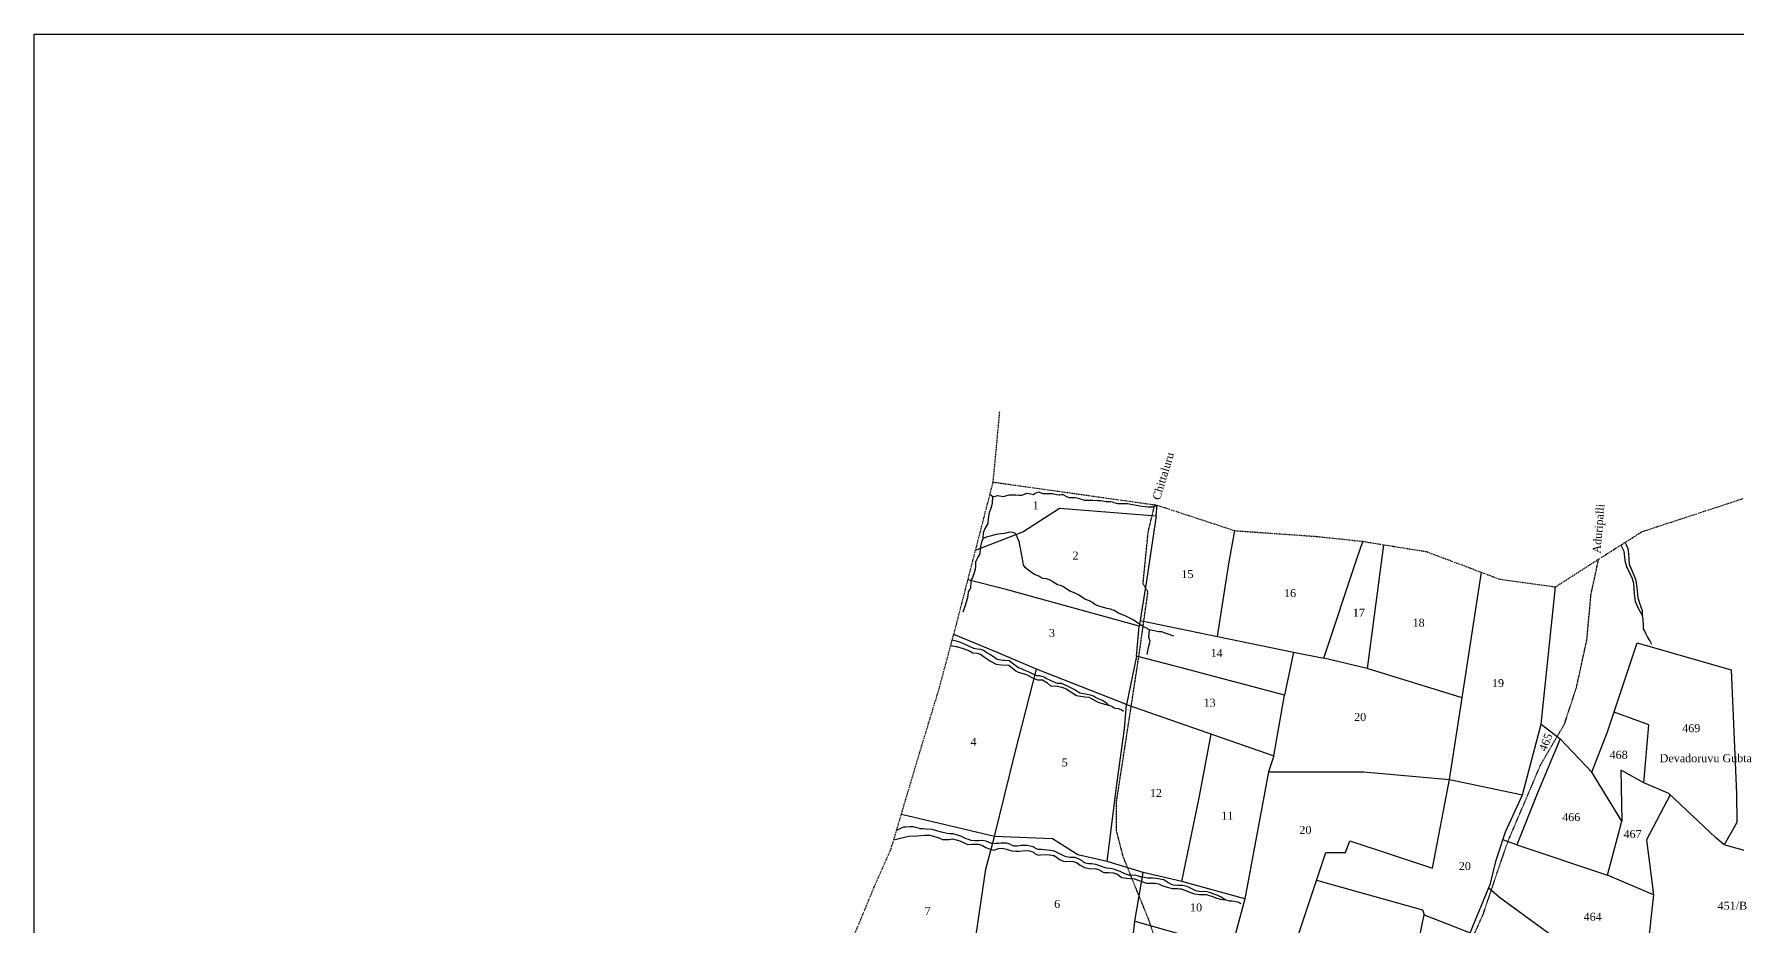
# Model space of a CAD drawing. Header units: millimetres. Extents: x 523 to 2125, y -761 to 972.
# Drawn here: x 523 to 1162, y 637 to 972 of the extents above; entities that cross this region are included whole.
import ezdxf

# ---------------------------------------------------------------- set-up
doc = ezdxf.new("R2010")
doc.units = ezdxf.units.MM
doc.header["$MEASUREMENT"] = 0
doc.linetypes.add('ACAD_ISO07W100', pattern=[3, 0, -3])
doc.linetypes.add('BORDER', pattern=[1.75, 0.5, -0.25, 0.5, -0.25, 0, -0.25])
doc.layers.add('FOOTPATH', color=150, linetype='ACAD_ISO07W100', lineweight=30)
doc.layers.add('VILL_BOUNDARY', color=6, linetype='BORDER', lineweight=30)
doc.layers.add('NALA', color=4, linetype='Continuous')
doc.layers.add('SURVEY_BND', color=7, linetype='Continuous')
doc.styles.get("Standard").update_dxf_attribs({"font": 'TIMES.TTF'})

msp = doc.modelspace()

# ---------------------------------------------------------------- linework, layer by layer
at = {"lineweight": 30}
msp.add_lwpolyline([(523.41, 971.99), (2125.4, 971.99), (2125.4, -760.56), (523.41, -760.56)], close=True, dxfattribs=at)
at = {"layer": 'FOOTPATH', "ltscale": 0.002}
for points in [[(947.19, 621.3), (941.34, 639.63), (931.65, 663.53), (929.14, 673.28), (929.14, 684.29), (933.23, 710.78), (937.49, 738.6), (940.92, 762.91), (939.08, 765.91), (941, 785.3), (943.46, 795.49)], [(1060.13, 627.72), (1066.62, 642.06), (1071.95, 657.95), (1075.87, 669.34), (1084.82, 690.26), (1088.03, 697.89), (1097.08, 713.34), (1101.57, 727.2), (1105.44, 744.98), (1106.98, 761.92), (1109.84, 775.08)]]:
    msp.add_lwpolyline(points, dxfattribs=at)
at = {"layer": 'NALA'}
for points in [[(950.58, 746.28), (945.95, 747.84), (944.98, 747.84), (941.47, 748.66), (938.22, 750.31), (935.36, 752.34), (932.67, 753.78), (929.82, 754.86), (928.25, 755.81), (926.84, 756.43), (925.64, 756.68), (922.56, 757.45), (920.95, 758.15), (920.12, 758.9), (919, 759.48), (917.55, 759.97), (917.1, 760.22), (917.1, 760.22), (916.19, 760.92), (914.91, 761.71), (914.37, 762), (912.96, 762.57), (911.89, 762.99), (911.89, 762.99), (910.48, 763.9), (909.98, 764.27), (908.79, 765.01), (908.08, 765.26), (906.97, 765.51), (905.81, 766.21), (905.27, 766.62), (904.57, 767.08), (904.07, 767.41), (902.91, 767.78), (901.46, 767.82), (900.76, 768.19), (899.97, 768.69), (898.4, 769.39), (897.58, 769.85), (896.75, 770.43), (895.67, 771.38), (894.84, 772.04), (894.84, 772.04), (894.31, 773.03), (894.02, 774.43), (893.93, 775.3), (893.14, 779.26), (892.89, 780.25), (892.72, 781.33), (892.52, 782.07), (892.27, 782.52), (891.9, 783.43), (891.28, 784.71), (890.28, 785.17), (889, 785.21), (887.18, 784.8), (885.73, 784.67), (884.04, 784.34), (882.63, 784.01), (881.76, 783.68), (880.65, 783.47), (879.16, 782.85), (879.28, 785.17), (879.74, 786.37), (881.06, 788.43), (881.14, 790.21), (881.56, 792.77), (882.09, 794.18), (882.71, 796.1), (882.76, 798.5), (881.7, 799.33)], [(882.76, 798.5), (884.62, 799.04), (886.6, 798.67), (889.05, 799.2), (891.36, 799.24), (892.61, 799.08), (893.68, 799.08), (894.63, 799.45), (895.38, 799.82), (897.03, 799.62), (898.02, 799.41), (898.69, 799.91), (899.93, 800.32), (901.5, 799.74), (902.53, 799.7), (903.07, 799.7), (904.11, 799.7), (905.1, 799.7), (906.63, 799.33), (907.46, 799.2), (907.83, 799.2), (908.49, 799.33), (908.99, 799.33), (910.43, 798.58), (911.34, 798.29), (911.96, 798.25), (912.67, 798.21), (913.5, 798.21), (914.2, 798.17), (915.23, 797.88), (915.89, 797.55), (917.09, 797.22), (917.76, 797.22), (918.42, 797.22), (919.78, 797.18), (920.28, 797.18), (921.98, 797.14), (922.55, 797.14), (923.3, 797.1), (924.5, 796.81), (925.24, 796.68), (925.78, 796.68), (926.86, 796.68), (927.44, 796.64), (928.17, 796.35), (929.66, 795.98), (931.15, 795.94), (932.56, 795.94), (933.22, 796.02), (935.91, 795.52), (936.61, 795.4), (937.81, 795.15), (939.88, 794.82), (940.83, 794.74), (943.02, 794.74), (944.37, 795.37)], [(871.71, 755.35), (872.51, 757.86), (873.01, 759.5), (873.58, 761.33), (873.67, 762.83), (874.11, 763.67), (874.47, 764.43), (874.5, 764.97), (874.68, 765.98), (874.7, 766.66), (874.79, 767.37), (875.16, 768.05), (875.43, 768.74), (875.91, 770.08), (876.3, 771.47), (876.35, 772.31), (876.44, 773.46), (876.44, 774.09), (876.76, 775.05), (877.19, 775.78), (877.79, 776.58), (878.04, 777.42), (878.2, 779.25), (878.7, 781.67), (879.16, 782.85)], [(1118.15, 780.39), (1119.29, 778.16), (1119.72, 774.65), (1120.31, 772.42), (1121.57, 769.76), (1122.36, 767.86), (1122.92, 766.11), (1123.1, 762.19), (1123.54, 759.23), (1124.74, 756.48), (1126.32, 753.91), (1126.29, 755.8), (1125.32, 758.55), (1124.65, 760.63), (1124.3, 764.34), (1123.95, 767.17), (1123.21, 769.04), (1122.22, 771.38), (1121.37, 773.14), (1121.16, 777.14), (1120.9, 778.98), (1120.34, 780.33), (1119.78, 781.42)], [(1129.81, 743.1), (1129.02, 744.65), (1128.17, 745.97), (1127.5, 747.29), (1127, 748.34), (1126.67, 748.96), (1126.65, 750.27), (1126.47, 752.57), (1126.32, 753.91)], [(940.61, 739.37), (941.12, 742.03), (941.77, 744.41), (941.26, 745.84), (941.47, 748.66)], [(866.99, 742.69), (869.05, 742.42), (871.3, 741.76), (873.79, 740.82), (875.26, 740.05), (876.73, 739.89), (878.12, 739.44), (879.67, 738.42), (881.88, 736.87), (884.08, 735.72), (885.88, 735.52), (888.82, 735.36), (891.37, 733.26), (892.31, 732.69), (895.37, 731.83), (897.42, 730.73), (899.46, 729.87), (901.34, 729.87), (903.01, 728.9), (904.44, 727.67), (906.85, 727.47), (908.69, 727.1), (910.29, 726.53), (912.7, 724.9), (914.11, 724.02), (917.22, 723.53), (918.73, 723.41), (920.12, 722.63), (922.28, 721.45), (924.69, 720.75), (926.12, 720.39), (925.18, 721.2), (923.84, 722.14), (922.2, 722.79), (921.3, 723.24), (920.53, 723.69), (919.87, 724.02), (917.5, 724.55), (915.42, 724.87), (913.5, 726.14), (910.54, 727.62), (908.54, 728.48), (906.99, 728.48), (905.72, 728.97), (904.58, 729.5), (902.53, 730.52), (902, 730.89), (900.25, 731.42), (899.26, 731.42), (898.08, 731.91), (896.36, 732.77), (894.57, 733.5), (893.46, 733.95), (892.44, 734.36), (890.01, 736.13), (888.91, 736.94), (887.27, 737.07), (886.5, 737.11), (884.41, 737.48), (883.88, 737.84), (882.66, 738.7), (881.96, 739.19), (880.82, 739.92), (879.02, 740.99), (878.33, 741.27), (876.85, 741.35), (875.63, 741.6), (873.79, 742.5), (873.79, 742.5), (871.95, 743.39), (869.99, 744.17), (869.99, 744.17), (867.55, 744.76)], [(931.71, 718.06), (930.84, 718.62), (929.93, 719.02), (928.81, 719.07), (928.2, 719.28), (927.39, 719.83), (926.12, 720.39)], [(845.63, 669.83), (849.67, 670.86), (851.33, 671.3), (854.29, 671.34), (857.21, 671.63), (859.11, 671.67), (862.23, 670.82), (863.89, 670.01), (865.51, 670.01), (866.45, 670.01), (867.7, 670.21), (870.41, 669.48), (873.37, 668.14), (874.9, 668.2), (877.46, 668.2), (878.96, 667.72), (880.18, 667.04), (881.46, 666.5), (883.18, 665.96), (884.84, 666.59), (886.16, 666.77), (887.92, 666.41), (889.92, 665.71), (891.56, 665.65), (892.64, 665.65), (895.02, 665.89), (896.48, 665.75), (897.96, 665.27), (898.6, 664.65), (899.86, 664.16), (900.7, 664.26), (902.84, 664.34), (903.96, 664.32), (904.74, 664.14), (905.22, 663.98), (905.74, 663.98), (908.05, 662.43), (909.67, 661.78), (911.45, 661.92), (912.85, 661.82), (914.37, 661.22), (915.55, 660.36), (917.07, 659.52), (919.51, 659.04), (921.13, 659.12), (922.41, 658.74), (924.38, 657.68), (926.08, 657.6), (927.9, 657.54), (929.2, 657.12), (930.1, 656.54), (931.04, 655.82), (933.04, 655.48), (934.1, 655.34), (935.9, 655.24), (937.81, 654.47), (940.37, 653.63), (942.15, 653.63), (943.65, 653.63), (944.23, 653.57), (944.81, 653.35), (946.17, 652.75), (948.11, 652.09), (950.11, 651.61), (951.05, 651.59), (952, 651.59), (953, 651.49), (953.42, 651.47), (954.14, 651.25), (956.9, 650.17), (958.42, 649.63), (960.26, 649.41), (961.8, 649.33), (962.9, 649.33), (963.8, 649.05), (964.88, 648.71), (966.42, 648.19), (968.04, 647.69), (969.76, 647.33), (969.9, 647.39), (968.36, 648.39), (967.06, 648.99), (966.3, 649.25), (965.04, 649.71), (964.46, 649.99), (962.94, 650.39), (960.16, 650.49), (958.9, 650.79), (956.16, 652.11), (955.44, 652.39), (954.04, 652.73), (952.09, 652.73), (950.55, 652.93), (949.93, 653.03), (948.33, 653.89), (946.93, 654.93), (943.99, 655.39), (942.67, 655.51), (940.83, 655.55), (938.07, 656.07), (936.15, 656.69), (934.14, 656.53), (932.58, 657.07), (931.74, 657.43), (930.46, 658.03), (929.34, 658.41), (928.56, 658.71), (926.8, 659.09), (925.55, 659.21), (924.69, 659.53), (921.41, 660.6), (919.81, 660.84), (918.77, 660.84), (917.51, 661.14), (916.91, 661.44), (916.29, 661.96), (915.13, 662.68), (913.59, 663.22), (912.83, 663.26), (911.71, 663.32), (910.21, 663.49), (909.63, 663.71), (908.63, 664.21), (907.45, 664.71), (906.37, 665.33), (905.33, 665.71), (900.84, 666.26), (899.78, 666.26), (899.16, 666.5), (898.32, 666.98), (897.86, 667.28), (895.62, 667.7), (894.64, 667.7), (893.34, 667.7), (891.92, 667.54), (890.82, 667.54), (889.96, 667.78), (889.16, 668.24), (887.92, 668.6), (885.9, 668.6), (885, 668.48), (883.92, 668.46), (882.68, 668.44), (881.1, 669.01), (880.3, 669.38), (878.86, 669.58), (877.54, 669.5), (876.21, 669.48), (874.59, 669.62), (873.65, 669.96), (872.81, 670.3), (870.77, 671.32), (867.91, 672.16), (866.61, 672.18), (865.61, 672.28), (863.53, 672.8), (861.25, 673.42), (860.01, 673.82), (857.71, 673.94), (856.63, 673.96), (855.63, 673.98), (853.01, 674.7), (851.77, 674.7), (850.11, 674.66), (849.35, 674.58), (847.93, 674.06), (846.7, 673.43)], [(975.88, 645.93), (974.74, 646.52), (973.88, 646.61), (972.47, 646.84), (971.43, 646.88), (969.9, 647.39)]]:
    msp.add_lwpolyline(points, dxfattribs=at)
at = {"layer": 'SURVEY_BND'}
for points in [[(876.32, 778.46), (893.99, 785.4), (907.74, 794.25), (943.97, 791.38), (944.37, 795.37)], [(943.97, 791.38), (940.33, 766.98), (937.79, 750.62), (937.82, 750.59), (937.56, 750.03), (887.79, 763.72), (873.45, 767.35)], [(938.02, 752.14), (967.01, 746.07), (971.17, 773.31), (973.52, 785.8)], [(967.01, 746.07), (995.5, 740.24), (1006.78, 738.01), (1019.28, 775.65), (1021.44, 781.8)], [(1029.23, 780.54), (1023.1, 734.18), (1006.78, 738.01)], [(1058.71, 723.18), (1065.9, 770.21)], [(1053.99, 692.46), (1081.27, 686.73), (1088.34, 713.23), (1093.62, 764.73)], [(995.5, 740.24), (992.08, 724.18), (951.16, 734.97), (936.64, 738.7), (937.56, 750.03)], [(936.64, 738.7), (932.9, 720.59), (899.2, 733.91), (884.75, 739.99), (884.75, 739.99), (868.11, 746.83)], [(1107.31, 695.27), (1113.14, 710.32), (1117.18, 722.36), (1124.33, 743.74), (1159.57, 733.67), (1161.57, 687.2), (1161.67, 676.36), (1156.86, 668.06), (1153.68, 670.7), (1136.21, 687.26), (1126.84, 691.22), (1128.68, 712.96), (1115.62, 717.7)], [(925.68, 661.76), (914.65, 664.25), (905.12, 670.22), (883.46, 671.14), (891.13, 702.66), (899.2, 733.91)], [(988.04, 701.35), (986.09, 695.36), (1021.7, 695.44), (1053.99, 692.46), (1058.71, 723.18), (1023.1, 734.18)], [(932.9, 720.59), (988.04, 701.35), (992.08, 724.18)], [(953.63, 654.32), (939.1, 657.59), (925.68, 661.76), (929.37, 691.61), (932.13, 711.56), (932.9, 720.59)], [(986.09, 695.36), (977.21, 647.77), (953.63, 654.32), (960.09, 685.63), (964.62, 709.52)], [(1088.34, 713.23), (1095.4, 707.77), (1087.1, 687.77), (1079.22, 667.97), (1073.92, 669.91)], [(1079.22, 667.97), (1113.19, 656.63), (1118.49, 676.9), (1107.31, 695.27), (1095.4, 707.77)], [(977.21, 647.77), (972.17, 629.15), (993.83, 623.94), (1007.62, 665.14), (1015.01, 665.2), (1016.58, 669.55), (1047.55, 659.28), (1053.99, 692.46)], [(1126.84, 691.22), (1119.1, 695.45), (1118.16, 695.97), (1118.49, 676.9)], [(1004.14, 654.75), (1043.79, 643.65), (1044.4, 641.71), (1061.66, 635.08), (1069.33, 653.5), (1071.38, 662.3), (1074.9, 672.83), (1081.27, 686.73)], [(1136.68, 686.82), (1127.79, 669.84), (1130.35, 649.22), (1113.19, 656.63)], [(883.46, 671.14), (848.48, 679.42)], [(934.1, 621.77), (897.83, 626.85), (875.36, 626.69), (880.11, 658.88), (883.46, 671.14)], [(1128.13, 628.86), (1160.06, 618.26), (1158.94, 597.4), (1171.3, 593.67), (1175.91, 608.86), (1181.69, 626.18), (1190.62, 654.14), (1191.93, 658.22), (1166.58, 665.25), (1156.86, 668.06)], [(936, 639.38), (939.1, 657.59)], [(1130.35, 649.22), (1128.13, 628.86), (1115.63, 602.23), (1112.09, 603.41), (1102.89, 604.53), (1094.28, 610.17), (1097.15, 630.38), (1072.72, 648.29), (1068.63, 651.81)], [(1021.87, 600.4), (1015.38, 565.81), (1011.65, 554.39), (988.68, 568.95), (969.45, 571.47), (929.94, 580.23), (933.3, 614.3), (936, 639.38), (972.17, 629.15)], [(1054.66, 594.03), (1045.89, 594.42), (1032.89, 597.71), (1038.72, 611.83), (1041.84, 629.03), (1044.4, 641.71)]]:
    msp.add_lwpolyline(points, dxfattribs=at)
at = {"layer": 'VILL_BOUNDARY'}
for points in [[(882.91, 804.02), (885.39, 830.52)], [(824.74, 619.37), (838.32, 652.21), (844.6, 666.38), (855.34, 702.47), (862.65, 726.53), (869.14, 750.66), (882.91, 804.02), (944.37, 795.37), (973.52, 785.8), (1004.37, 783.62), (1021.44, 781.8), (1045.33, 777.94), (1072.92, 767.57), (1093.62, 764.73), (1126.07, 785.44), (1163.98, 797.84)]]:
    msp.add_lwpolyline(points, dxfattribs=at)

# ---------------------------------------------------------------- texts
at = {"layer": 'SURVEY_BND'}
for s, rotation, p in [('Chittaluru', 73.01, (945.35, 797.06)), ('Aduripalli', 85.377, (1110.52, 777.14)), ('465', 68.17586, (1090.07, 702.76))]:
    msp.add_text(s, height=3, rotation=rotation, dxfattribs=at).set_placement(p)
for s, p in [('1', (897.71, 793.8)), ('2', (912.64, 774.95)), ('15', (953.46, 768.01)), ('16', (991.94, 760.9)), ('17', (1017.7, 753.56)), ('3', (903.79, 745.94)), ('18', (1040.1, 749.79)), ('14', (964.37, 738.42)), ('19', (1069.86, 727.16)), ('13', (961.76, 719.8)), ('20', (1018.19, 714.47)), ('469', (1141.16, 710.25)), ('4', (874.43, 705.18)), ('468', (1113.94, 700.27)), ('5', (908.59, 697.41)), ('Devadoruvu Gubta', (1132.71, 698.99)), ('12', (941.64, 685.94)), ('11', (968.45, 677.45)), ('466', (1096.17, 676.89)), ('20', (997.67, 672.1)), ('467', (1119.16, 670.57)), ('20', (1057.43, 658.6)), ('6', (905.77, 644.35)), ('10', (956.68, 643.05)), ('451/B', (1154.43, 643.69)), ('7', (857.23, 641.76)), ('464', (1104.21, 639.55))]:
    msp.add_text(s, height=3, dxfattribs=at).set_placement(p)

doc.saveas('drawing.dxf')
